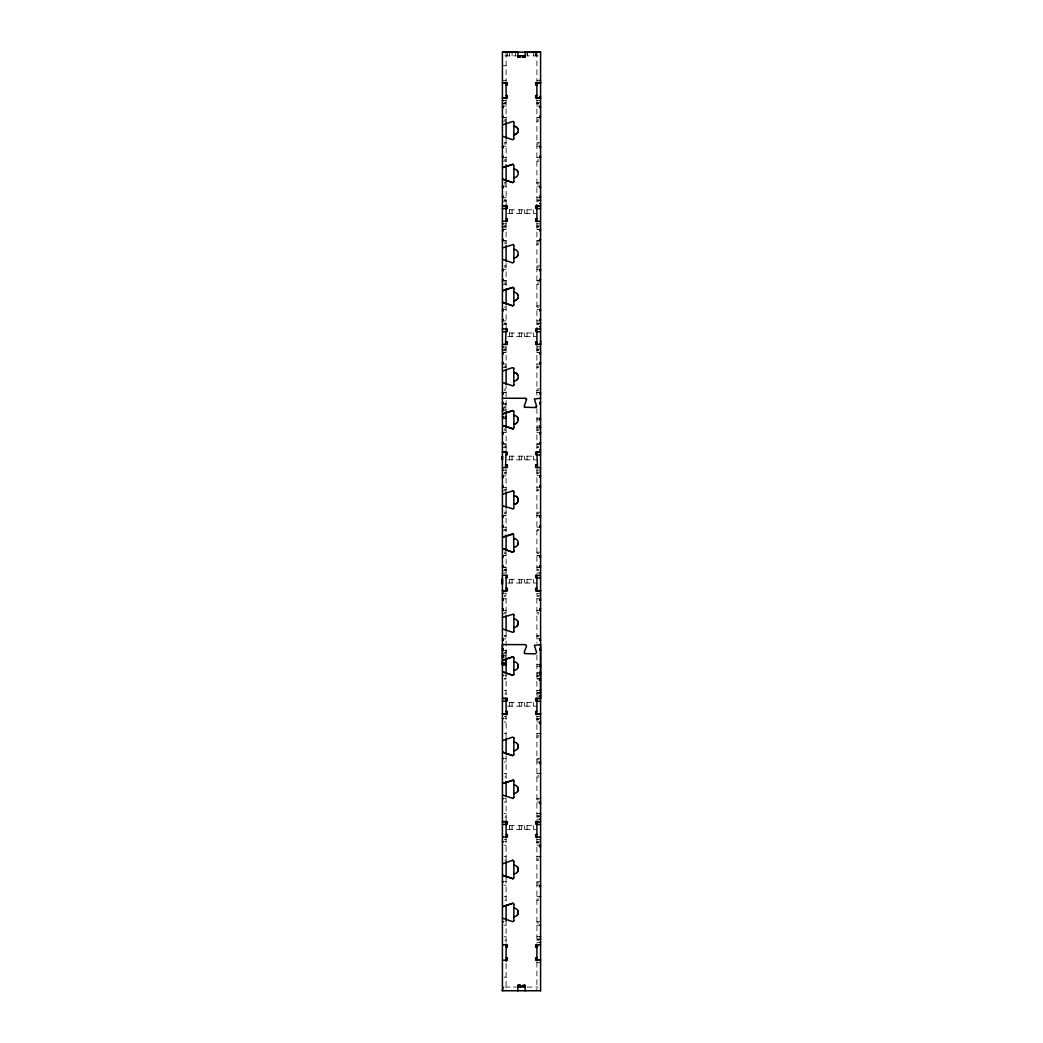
<?xml version="1.0" encoding="UTF-8"?>
<svg xmlns="http://www.w3.org/2000/svg" width="1043" height="1043" viewBox="0 0 1043 1043"><rect width="100%" height="100%" fill="white"/><g stroke="black" fill="none" stroke-linecap="round" stroke-linejoin="round"><path stroke-width="0.75" stroke-dasharray="5 3.75" d="M502.413 656.921L506.103 656.921L506.103 650.324M506.103 655.617L502.413 655.33M504.877 55.879L516.363 55.879M538.123 55.879L527.028 55.879L527.028 52.189M502.413 65.722L506.103 65.722M502.413 80.324L506.103 80.324M536.897 80.298L540.587 80.324M502.413 100.65L506.103 100.65M536.897 100.65L540.587 100.65M504.251 102.67L506.103 102.67M536.897 102.67L540.587 102.67M504.251 103.596L505.177 103.596M536.897 103.596L538.749 103.596M504.251 103.909L505.49 103.909M536.897 103.909L538.749 103.909M502.413 106.138L506.103 106.19M536.897 106.19L538.749 106.138M536.897 117.624L538.749 117.624M537.51 117.676L540.587 117.676M504.251 119.919L506.103 119.919M537.51 119.919L538.749 119.919M502.413 121.144L506.103 121.144M536.897 121.144L538.749 121.144M504.251 142.682L506.103 142.682M536.897 142.682L540.587 142.682M504.251 143.908L505.49 143.908M536.897 143.908L538.749 143.908M502.413 146.15L506.103 146.203M536.897 146.15L538.749 146.15M504.251 157.636L506.103 157.689M536.897 157.636L540.587 157.689M504.251 159.931L506.103 159.931M537.51 159.931L538.749 159.931M502.413 161.157L506.103 161.157M536.897 161.157L538.749 161.157M504.251 182.694L506.103 182.694M536.897 182.694L540.587 182.694M504.251 183.92L505.49 183.92M536.897 183.92L538.749 183.92M502.413 186.162L506.103 186.215M536.897 186.215L538.749 186.162M504.251 197.701L506.103 197.701M536.897 197.648L540.587 197.701M504.251 199.93L506.103 199.93M537.51 199.93L538.749 199.93M504.251 200.243L506.103 200.243M537.823 200.243L538.749 200.243M502.413 201.169L506.103 201.169M536.897 201.169L538.749 201.169M509.349 209.812L533.651 209.812M507.719 213.502L536.897 213.502M502.413 223.789L506.103 223.815M536.897 223.815L540.587 223.815M504.251 225.849L506.103 225.849M536.897 225.849L540.587 225.849M504.251 226.761L505.177 226.761M536.897 226.761L538.749 226.761M504.251 227.074L505.49 227.074M536.897 227.074L538.749 227.074M502.413 229.317L505.49 229.317M504.251 229.369L506.103 229.369M536.897 240.803L538.749 240.803M537.51 240.855L540.587 240.855M504.251 243.084L506.103 243.084M537.51 243.084L538.749 243.084M536.897 244.323L538.749 244.323M504.251 265.848L506.103 265.848M536.897 265.848L540.587 265.848M504.251 267.086L505.49 267.086M536.897 267.086L538.749 267.086M502.413 269.329L506.103 269.381M536.897 269.329L538.749 269.329M536.897 280.815L538.749 280.815M537.51 280.867L540.587 280.867M504.251 283.096L506.103 283.096M537.51 283.096L538.749 283.096M502.413 284.335L506.103 284.335M536.897 284.335L538.749 284.335M536.897 305.86L540.587 305.86M504.251 307.098L505.49 307.098M536.897 307.098L538.749 307.098M502.413 309.328L506.103 309.38M536.897 309.328L538.749 309.328M504.251 320.866L506.103 320.866M536.897 320.814L540.587 320.866M504.251 323.108L506.103 323.108M537.51 323.108L538.749 323.108M504.251 323.421L506.103 323.421M537.823 323.421L538.749 323.421M502.413 324.334L506.103 324.334M536.897 324.334L538.749 324.334M509.349 332.978L533.651 332.978M507.719 336.68L536.897 336.68M536.897 346.863L540.587 346.863M502.413 346.967L506.103 346.993M504.251 349.014L506.103 349.014M536.897 349.014L540.587 349.014M504.251 349.94L505.177 349.94M536.897 349.94L538.749 349.94M504.251 350.252L505.49 350.252M536.897 350.252L538.749 350.252M502.413 352.482L505.49 352.482M504.251 352.534L506.103 352.534M504.251 363.968L506.103 364.02M536.897 363.968L540.587 364.02M504.251 366.262L506.103 366.262M537.51 366.262L538.749 366.262M502.413 367.488L506.103 367.488M536.897 367.488L538.749 367.488M504.251 389.026L506.103 389.026M536.897 389.026L540.587 389.026M504.251 390.265L505.49 390.265M536.897 390.265L538.749 390.265M502.413 392.494L505.49 392.494M536.897 392.494L538.749 392.494M504.251 392.546L506.103 392.546M536.897 392.546L538.749 392.546M504.251 406.275L506.103 406.275M502.413 407.5L506.103 407.5M502.413 408.986L506.103 408.986M502.413 410.577L506.103 410.577L506.103 385.819M536.897 418.269L540.587 418.269M536.897 419.86L540.587 419.86M536.897 425.974L540.587 425.974M536.897 427.552L540.587 427.552M504.251 429.038L506.103 429.038L506.103 450.068M536.897 429.038L540.587 429.038M504.251 430.264L505.49 430.264M536.897 430.264L538.749 430.264M502.413 432.506L506.103 432.558M536.897 432.506L538.749 432.506M504.251 443.992L506.103 443.992M536.897 443.992L538.749 443.992M504.251 444.044L506.103 444.044M537.51 444.044L540.587 444.044M504.251 446.287L506.103 446.287M537.51 446.287L538.749 446.287M502.413 447.512L506.103 447.512M536.897 447.512L538.749 447.512M509.349 456.156L533.651 456.156M507.719 459.846L536.897 459.846M502.413 470.145L506.103 470.158M536.897 470.158L540.587 470.158M536.897 472.192L540.587 472.192M504.251 472.362L506.103 472.362M536.897 473.418L538.749 473.418M504.251 473.587L505.49 473.587M536.897 475.66L538.749 475.66M502.413 475.83L506.103 475.882M536.897 487.146L540.587 487.198M504.251 487.316L506.103 487.368M504.251 489.61L506.103 489.61M537.51 489.428L538.749 489.428M536.897 490.666L538.749 490.666M502.413 490.836L506.103 490.836M504.251 512.204L506.103 512.204M536.897 512.204L540.587 512.204M504.251 513.43L505.49 513.43M536.897 513.43L538.749 513.43M502.413 515.672L505.49 515.672M536.897 515.672L538.749 515.672M504.251 515.724L506.103 515.724M536.897 515.724L538.749 515.724M504.251 527.158L506.103 527.21M536.897 527.158L540.587 527.21M504.251 529.44L506.103 529.44M537.51 529.44L538.749 529.44M502.413 530.678L506.103 530.678M536.897 530.678L538.749 530.678M504.251 552.203L506.103 552.203L506.103 573.976M536.897 552.203L540.587 552.203M504.251 553.442L505.49 553.442M536.897 553.442L538.749 553.442M502.413 555.684L505.49 555.684M504.251 555.736L506.103 555.736M504.251 567.17L506.103 567.17M536.897 567.17L538.749 567.17M504.251 567.223L506.103 567.223M537.51 567.209L540.587 567.209M504.251 569.452L506.103 569.452M537.51 569.452L538.749 569.452M504.251 569.765L506.103 569.765M502.413 570.69L506.103 570.69M536.897 570.69L538.749 570.69M502.413 573.011L506.103 573.011M536.897 572.985L540.587 573.011M509.349 579.321L533.651 579.321M507.719 583.024L536.897 583.024M502.413 593.245L506.103 593.271L506.103 614.314M540.587 593.337L536.897 593.337L536.897 643.01M504.251 595.357L506.103 595.357M536.897 595.357L540.587 595.357M504.251 596.596L505.49 596.596M536.897 596.596L538.749 596.596M502.413 598.825L506.103 598.878M536.897 598.878L538.749 598.825M504.251 610.311L506.103 610.364M536.897 610.311L540.587 610.364M504.251 612.606L506.103 612.606M537.51 612.606L538.749 612.606M502.413 613.832L506.103 613.832M536.897 613.832L538.749 613.832M504.251 635.37L506.103 635.37M536.897 635.37L540.587 635.37M504.251 636.608L505.49 636.608M536.897 636.608L538.749 636.608M502.413 638.837L506.103 638.89M536.897 638.837L538.749 638.837M504.251 650.324L506.103 650.376M504.251 652.618L506.103 652.618M502.413 653.844L506.103 653.844M536.897 664.613L540.587 664.613M536.897 666.203L540.587 666.203M536.897 672.318L540.587 672.318M536.897 673.895L540.587 673.895M504.877 675.382L506.103 675.382M536.897 675.382L540.587 675.382M536.897 676.607L538.749 676.607M504.251 690.336L506.103 690.336M536.897 690.336L540.587 690.388M537.51 692.63L538.749 692.63M537.823 692.93L538.749 692.93M504.877 693.856L506.103 693.856M536.897 693.856L538.749 693.856M536.897 696.059L540.587 696.059M509.349 702.5L533.651 702.5M507.719 706.189L536.897 706.189M504.251 716.358L506.103 716.358M536.897 716.385L540.587 716.385M504.877 718.536L506.103 718.536M536.897 718.536L540.587 718.536M536.897 719.461L538.749 719.461M536.897 719.761L538.749 719.761M504.251 722.004L506.103 722.004M536.897 722.056L538.749 722.004M504.251 733.542L506.103 733.49M536.897 733.49L540.587 733.542M537.51 735.771L538.749 735.771M536.897 737.01L538.749 737.01M504.877 758.548L506.103 758.548M536.897 758.548L540.587 758.548M536.897 759.773L538.749 759.773M504.251 762.016L506.103 762.016M536.897 762.016L538.749 762.016M504.251 773.502L506.103 773.502M536.897 773.502L540.587 773.554M537.51 775.783L538.749 775.783M504.877 777.022L506.103 777.022M536.897 777.022L538.749 777.022M504.877 798.547L506.103 798.547L506.103 820.32M536.897 798.56L540.587 798.56M536.897 799.785L538.749 799.785M504.251 802.028L506.103 802.028M536.897 802.028L538.749 802.028M504.251 813.514L506.103 813.514M536.897 813.514L540.587 813.566M537.51 815.795L538.749 815.795M537.823 816.108L538.749 816.108M504.877 817.034L506.103 817.034M536.897 817.034L538.749 817.034M536.897 819.211L540.587 819.237M509.349 825.678L533.651 825.678M507.719 829.368L536.897 829.368M504.251 839.55L506.103 839.55M536.897 839.55L540.587 839.55M504.877 841.701L506.103 841.701M536.897 841.701L540.587 841.701M536.897 842.627L538.749 842.627M536.897 842.94L538.749 842.94M504.251 845.221L506.103 845.221M536.897 845.221L538.749 845.169M504.251 856.655L506.103 856.655M536.897 856.655L540.587 856.707M537.51 858.95L538.749 858.95M504.877 860.175L506.103 860.175M536.897 860.175L538.749 860.175M504.877 881.713L506.103 881.713M536.897 881.713L540.587 881.713M536.897 882.952L538.749 882.952M504.251 885.181L506.103 885.233M536.897 885.233L538.749 885.181M504.251 896.667L506.103 896.667M536.897 896.667L540.587 896.719M537.51 898.962L538.749 898.962M504.877 900.187L506.103 900.187M536.897 900.187L538.749 900.187M536.897 921.725L540.587 921.725M536.897 922.964L538.749 922.964M504.251 925.193L506.103 925.245M536.897 925.245L538.749 925.193M504.251 936.731L506.103 936.679M536.897 936.679L540.587 936.731M537.51 938.974L538.749 938.974M537.823 939.274L538.749 939.274M504.877 940.199L506.103 940.199M536.897 940.199L538.749 940.199M536.897 942.39L540.587 942.403M536.897 962.728L540.587 962.728M504.251 977.161L506.103 977.161M504.877 987.056L516.363 987.056M527.028 987.056L538.123 987.056M536.897 52.189L536.897 80.689M536.897 100.115L536.897 203.724M536.897 223.202L536.897 326.642M536.897 346.459L536.897 396.666M536.897 408.569L536.897 450.068M536.897 468.933L536.897 573.976M536.897 655.082L536.897 696.424M536.897 715.772L536.897 820.32M536.897 838.324L536.897 942.768M536.897 962.194L536.897 990.785M536.076 52.189L536.076 55.879M535.659 52.189L535.659 55.879M533.612 52.189L533.612 55.879M533.612 209.812L533.612 213.502M533.612 332.978L533.612 336.68M533.612 456.156L533.612 459.846M533.612 579.321L533.612 583.024M533.612 702.5L533.612 706.189M533.612 825.678L533.612 829.368M527.549 52.189L527.549 55.879M527.028 209.812L527.028 213.502M527.028 332.978L527.028 336.68M527.028 456.156L527.028 459.846M527.028 579.321L527.028 583.024M527.028 702.5L527.028 706.189M527.028 825.678L527.028 829.368M524.564 209.812L524.564 213.502M524.564 332.978L524.564 336.68M524.564 456.156L524.564 459.846M524.564 579.321L524.564 583.024M524.564 702.5L524.564 706.189M524.564 825.678L524.564 829.368M521.709 209.812L521.709 213.502M521.709 332.978L521.709 336.68M521.709 456.156L521.709 459.846M521.709 579.321L521.709 583.024M521.709 702.5L521.709 706.189M521.709 825.678L521.709 829.368M519.245 209.812L519.245 213.502M519.245 332.978L519.245 336.68M519.245 456.156L519.245 459.846M519.245 579.321L519.245 583.024M519.245 702.5L519.245 706.189M519.245 825.678L519.245 829.368M515.438 52.189L515.438 55.879M512.061 52.189L512.061 55.879M512.061 209.812L512.061 213.502M512.061 332.978L512.061 336.68M512.061 456.156L512.061 459.846M512.061 579.321L512.061 583.024M512.061 702.5L512.061 706.189M512.061 825.678L512.061 829.368M509.597 52.189L509.597 55.879M509.597 209.812L509.597 213.502M509.597 332.978L509.597 336.68M509.597 456.156L509.597 459.846M509.597 579.321L509.597 583.024M509.597 702.5L509.597 706.189M509.597 825.678L509.597 829.368M507.341 52.189L507.341 55.879M506.103 52.189L506.103 80.937M506.103 100.115L506.103 121.51M506.103 139.188L506.103 164.911M506.103 182.577L506.103 203.724M506.103 223.202L506.103 243.971M506.103 263.019L506.103 287.164M506.103 305.755L506.103 326.642M506.103 346.459L506.103 368.01M506.103 469.546L506.103 490.471M506.103 509.401L506.103 533.508M506.103 632.149L506.103 656.921M506.103 672.435L506.103 696.424M506.103 714.533L506.103 737.245M506.103 755.719L506.103 779.851M506.103 837.698L506.103 860.423M506.103 878.102L506.103 903.812M506.103 919.887L506.103 942.768M506.103 963.628L506.103 990.746M506.103 117.624L504.251 117.624L506.103 117.676M538.749 229.317L536.897 229.317L538.749 229.369M506.103 240.803L504.251 240.803L506.103 240.855M506.103 280.815L504.251 280.815L506.103 280.867M538.749 352.482L536.897 352.482L538.749 352.534M506.103 403.98L504.251 403.98L506.103 404.032M538.749 555.684L536.897 555.684L538.749 555.723M506.103 678.85L504.251 678.85L506.103 678.902M538.749 678.85L536.897 678.85L538.749 678.902"/><path stroke-width="1.5" d="M502.413 663.309L502.413 664.587L506.103 664.587L502.413 664.613L502.413 644.587L525.62 644.626L526.572 645.891L524.264 652.292L524.642 653.583L535.398 653.87L536.624 652.566L534.368 645.33L540.587 644.587L540.587 698.497L535.659 698.497L535.659 700.961L536.897 700.896M502.413 579.321L502.413 584.249L502.413 578.096M506.103 664.482L506.103 658.263M539.857 344.32L540.587 344.32L540.587 340.5M540.587 398.243L534.368 398.987L536.624 406.222L535.398 407.526L524.642 407.239L524.264 405.949L526.572 399.56L525.62 398.283L502.413 398.243M536.624 406.222L535.946 407.396M513.899 427.695L513.13 428.895M513.886 508.267L513.886 491.748M513.899 550.86L513.704 551.604M513.886 631.445L513.886 614.927M513.886 674.326L513.886 657.794M513.886 797.491L513.886 780.972M513.886 877.789L513.899 861.492M513.886 181.638L513.886 165.12M513.899 384.815L513.704 385.545M513.821 138.993L513.899 122.461M513.547 182.277L513.886 181.573M513.821 305.038L513.899 288.507M513.886 631.38L513.547 632.084M513.886 674.26L513.547 674.964M513.821 754.845L513.899 738.314M512.895 798.482L513.886 797.426M513.821 920.891L513.899 904.372M513.821 262.093L512.674 262.94L502.583 259.368M513.821 304.973L512.674 305.821L502.491 302.301M513.821 877.945L513.13 878.701M502.765 136.294L512.674 139.762L513.821 138.928M513.821 754.78L512.674 755.627L502.674 752.133M513.821 920.826L512.674 921.673L502.491 918.153M513.821 551.317L512.674 552.164L502.674 548.67M517.849 132.226L517.08 133.413M517.849 255.405L517.08 256.591M517.849 298.272L517.08 299.471M517.849 378.57L517.08 379.756M516.298 134.052L513.899 134.769A4.315 4.315 0 0 0 518.215 130.492A4.315 4.315 0 0 0 513.899 126.177L516.298 126.881M516.298 300.097L513.899 300.827A4.315 4.315 0 0 0 518.215 296.538A4.315 4.315 0 0 0 513.899 292.236M513.352 428.725L502.583 425.414M513.352 509.01L502.491 505.764M502.765 124.756L513.13 121.379M502.491 167.623L513.352 164.377M512.674 164.168L502.765 167.571M502.491 290.788L512.674 287.281L513.704 287.894M502.765 290.788L513.13 287.425M513.13 410.603L502.491 414.032M512.674 410.512L502.674 413.941M502.491 494.265L512.895 490.823M502.674 537.171L513.547 534.042L513.899 550.926M502.765 537.132L512.895 533.703M513.352 614.184L502.491 617.43M502.674 660.284L512.895 656.881M502.583 783.541L513.352 780.229M513.899 861.557L512.674 860.253L502.583 863.826M502.674 906.693L513.13 903.29M502.765 906.654L512.674 903.199M513.13 385.962L502.674 382.546M513.13 878.636L502.583 875.22M502.583 247.973L513.13 244.544M502.674 740.582L512.674 737.088L513.704 737.701M502.491 371.086L512.674 367.566L513.821 368.414M502.491 628.929L512.895 632.371M502.491 794.988L512.895 798.416M502.491 179.122L512.895 182.564M502.491 671.809L512.895 675.251M502.413 52.254L517.902 52.254M525.085 52.254L540.587 52.254M517.902 55.879L525.098 55.879M517.902 52.189L517.902 57.039L520.366 56.974L520.366 55.748M522.634 55.748L522.634 57.039L525.085 56.974L525.098 52.189M517.902 57.039L520.366 57.039M522.634 57.039L525.085 57.039M539.674 80.298L540.587 80.324M540.587 82.58L535.659 82.645L535.659 85.109L536.897 85.044M506.103 82.788L502.413 82.697L507.328 82.645L507.328 85.109L506.103 85.109M536.897 82.697L540.587 82.788M502.413 83.153L506.103 83.153M536.897 83.153L540.587 83.153M506.103 95.578L507.328 95.513L507.328 98.042L502.413 97.977M536.897 95.513L535.659 95.578L535.659 98.042L540.587 97.977M539.674 96.621L540.587 96.621M502.413 98.185L506.103 98.185M536.897 98.185L540.587 98.185M502.413 100.65L503.326 100.623M502.413 103.596L503.326 103.596M502.413 106.19L503.326 106.19M539.674 106.19L540.587 106.19M502.413 107.598L503.326 107.598M539.674 107.598L540.587 107.598M502.413 116.216L503.326 116.216M539.674 116.216L540.587 116.216M502.413 117.624L503.326 117.624M539.674 117.624L539.974 117.676M502.413 146.203L503.326 146.203M539.674 146.203L540.587 146.203M502.413 147.611L503.326 147.611M539.674 147.611L540.587 147.611M502.413 156.228L503.326 156.228M539.674 156.228L540.587 156.228M502.413 157.636L503.326 157.636M539.674 157.636L540.587 157.689M502.413 186.162L503.326 186.215M539.674 186.215L540.587 186.215M502.413 187.623L503.326 187.623M539.674 187.623L540.587 187.623M502.413 196.24L503.326 196.24M539.674 196.24L540.587 196.24M502.413 197.648L503.326 197.648M539.674 197.648L540.587 197.701M539.674 200.243L540.587 200.243M539.674 203.476L540.587 203.502M502.413 205.745L507.328 205.81L507.328 208.274L506.103 208.274L507.328 208.209M540.587 205.745L535.659 205.81L535.659 208.274L536.897 208.274L535.659 208.209M502.413 205.953L506.103 205.953M536.897 205.953L540.587 205.953M502.413 208.574L506.103 208.574M536.897 208.574L540.587 208.574M506.103 218.743L507.328 218.678L507.328 221.207L502.413 221.142M536.897 218.743L535.659 218.678L535.659 221.207L539.974 221.351M502.413 223.815L503.326 223.789M502.413 226.761L503.326 226.761M503.026 229.317L503.326 229.369M539.674 229.369L540.587 229.369M502.413 230.777L503.326 230.777M539.674 230.777L540.587 230.777M502.413 239.395L503.326 239.395M539.674 239.395L540.587 239.395M502.413 240.803L503.326 240.803M539.674 240.803L539.974 240.855M502.413 269.381L503.326 269.381M539.674 269.381L540.587 269.381M502.413 270.776L503.326 270.776M539.674 270.776L540.587 270.776M502.413 279.407L503.326 279.407M539.674 279.407L540.587 279.407M502.413 280.815L503.326 280.815M539.674 280.815L539.974 280.867M502.413 309.38L503.326 309.38M539.674 309.38L540.587 309.38M502.413 310.788L503.326 310.788M539.674 310.788L540.587 310.788M502.413 319.419L503.326 319.419M539.674 319.419L540.587 319.419M502.413 320.814L503.326 320.814M539.674 320.814L540.587 320.866M539.674 323.421L540.587 323.421M539.674 326.642L539.974 326.668M502.413 328.988L507.328 328.923L507.328 331.452M540.587 329.04L535.659 328.923L535.659 331.452M506.103 331.452L507.328 331.387M535.659 331.387L536.897 331.452M502.413 331.752L506.103 331.752M536.897 331.752L540.587 331.752M507.328 341.856L506.103 341.856L507.328 341.921L507.328 344.386L502.413 344.386M535.659 341.856L536.897 341.856L535.659 341.921L535.659 344.386L540.587 344.399M505.49 344.529L506.103 327.906M502.413 346.967L503.326 346.967M502.413 349.94L503.326 349.94M503.026 352.482L503.326 352.534M539.674 352.534L540.587 352.534M502.413 353.942L503.326 353.942M539.674 353.942L540.587 353.942M502.413 362.56L503.326 362.56M539.674 362.56L540.587 362.56M502.413 363.968L503.326 363.968M539.674 363.968L540.587 364.02M502.413 392.546L503.326 392.546M539.674 392.546L540.587 392.546M502.413 393.954L503.326 393.954M539.674 393.954L540.587 393.954M502.413 402.572L503.326 402.572M539.674 402.572L540.587 402.572M502.413 403.98L503.326 403.98M539.674 403.98L539.974 404.032M502.413 408.986L503.326 408.986M502.413 410.577L503.326 410.577M502.413 416.679L503.326 416.679M505.177 416.679L506.103 416.679M502.413 418.269L506.103 418.269M539.674 418.269L540.587 418.269M539.674 419.86L540.587 419.86M539.674 425.974L540.587 425.974M539.674 427.552L540.587 427.552M502.413 432.506L503.326 432.558M539.674 432.558L540.587 432.558M502.413 433.966L503.326 433.966M539.674 433.966L540.587 433.966M502.413 442.584L503.326 442.584M539.674 442.584L540.587 442.584M502.413 443.992L503.326 443.992M539.674 443.992L540.587 443.992M539.674 449.82L540.587 449.846M502.413 452.088L507.328 452.154L507.328 454.618M502.413 452.31L506.103 452.31M536.897 452.31L540.587 452.31L535.659 452.088L535.659 454.618L536.897 454.552M506.103 454.618L507.328 454.552M536.897 454.917L540.587 454.917M506.103 465.022L507.328 465.022L507.328 467.551L502.413 467.551M536.897 465.022L535.659 465.022L535.659 467.551L540.587 467.616M506.103 465.087L507.328 465.087M535.659 465.087L536.897 465.087M505.49 467.694L506.103 451.071M537.51 467.694L536.897 451.684M502.413 470.158L503.326 470.145M539.674 475.712L540.587 475.712M502.413 475.882L503.326 475.882M539.674 477.12L540.587 477.12M502.413 477.29L503.326 477.29M502.413 485.908L503.326 485.908M539.674 485.738L540.587 485.738M539.674 487.146L540.587 487.198M502.413 487.316L503.326 487.316M502.413 515.724L503.326 515.724M539.674 515.724L540.587 515.724M502.413 517.119L503.326 517.119M539.674 517.119L540.587 517.119M502.413 525.75L503.326 525.75M539.674 525.75L540.587 525.75M502.413 527.158L503.326 527.158M539.674 527.158L540.587 527.21M503.026 555.684L503.326 555.736M539.674 555.723L540.587 555.723M502.413 557.131L503.326 557.131M539.674 557.131L540.587 557.131M502.413 565.762L503.326 565.762M539.674 565.762L540.587 565.762M502.413 567.17L503.326 567.17M539.674 567.17L540.587 567.17M539.674 572.985L540.587 573.011M502.413 575.332L507.328 575.267L507.328 577.796L506.103 577.731M539.974 575.475L535.659 575.267L535.659 577.796L536.897 577.796M536.897 578.096L540.587 578.096M506.103 588.265L507.328 588.2L507.328 590.716L502.413 590.716M536.897 588.265L535.659 588.2L535.659 590.716L540.587 590.873M502.413 590.664L507.328 590.664M535.659 590.664L540.587 590.664M502.413 593.245L503.326 593.245M502.413 598.825L503.326 598.878M539.674 598.878L540.587 598.878M502.413 600.286L503.326 600.286M539.674 600.286L540.587 600.286M502.413 608.903L503.326 608.903M539.674 608.903L540.587 608.903M502.413 610.311L503.326 610.311M539.674 610.311L540.587 610.364M502.413 638.837L503.326 638.89M539.674 638.89L540.587 638.89M502.413 640.298L503.326 640.298M539.674 640.298L540.587 640.298M502.413 648.915L503.326 648.915M539.674 648.915L540.587 648.915M502.413 650.324L503.326 650.324M539.674 650.324L540.587 650.376M503.326 655.33L502.413 655.825M502.413 656.921L503.326 656.921M506.103 663.035L502.413 663.022M539.674 664.613L540.587 664.613M539.674 666.203L540.587 666.203M539.674 672.318L540.587 672.318M539.674 673.895L540.587 673.895M502.413 675.382L503.639 675.382M539.674 678.902L540.587 678.902M539.361 680.31L540.587 680.31M539.674 690.336L540.587 690.388M539.674 692.93L540.587 692.93M539.674 696.046L540.587 696.059M507.328 698.432L502.413 698.432L507.328 698.497L507.328 700.961L506.103 700.896M535.659 698.432L540.587 698.445M502.413 701.274L506.103 701.274M536.897 701.274L540.587 701.274M506.103 711.43L507.328 711.365L507.328 713.894L502.413 713.894M536.897 711.43L535.659 711.365L535.659 713.894L540.587 713.92M502.413 713.829L507.328 713.829M535.659 713.829L540.587 713.829M502.413 718.536L503.639 718.536M539.674 722.056L540.587 722.056M539.361 723.464L540.587 723.464M539.674 733.49L540.587 733.542M502.413 758.548L503.639 758.548M539.674 762.068L540.587 762.068M539.361 763.476L540.587 763.476M539.674 773.502L540.587 773.554M502.413 798.547L503.639 798.547M539.674 802.08L540.587 802.08M539.361 803.475L540.587 803.475M539.674 813.514L540.587 813.566M539.674 816.108L540.587 816.108M539.674 819.211L540.587 819.237M502.413 821.61L507.328 821.61L507.328 824.139L506.103 824.139M502.413 821.675L507.328 821.675M535.659 821.675L540.587 821.701L535.659 821.61L535.659 824.139L536.897 824.074M502.413 824.439L506.103 824.439M536.897 824.439L540.587 824.439M506.103 834.609L507.328 834.543L507.328 837.06L502.413 836.994M536.897 834.609L535.659 834.543L535.659 837.06L540.587 837.007M502.413 841.701L503.639 841.701M539.674 845.221L540.587 845.221M539.361 846.629L540.587 846.629M539.674 856.655L540.587 856.707M502.413 881.713L503.639 881.713M539.674 885.233L540.587 885.233M539.361 886.641L540.587 886.641M539.674 896.667L540.587 896.719M502.413 921.725L503.639 921.725M539.674 925.245L540.587 925.245M539.674 936.679L540.587 936.731M539.674 939.274L540.587 939.274M539.674 942.39L540.587 942.403M540.587 944.789L535.659 944.775L535.659 947.305L536.897 947.305M503.026 944.867L507.328 944.775L507.328 947.305L506.103 947.305M536.897 946.249L537.823 946.249M506.103 947.24L507.328 947.24M535.659 947.24L536.897 947.24M506.103 957.709L507.328 957.774L507.328 960.238L502.413 960.238M536.897 957.709L535.659 957.774L535.659 960.238L540.587 960.264M536.897 959.729L540.587 959.729M517.902 990.85L517.902 985.244L520.366 985.244L520.366 986.535M520.366 986.469L525.085 985.244L525.085 990.85M517.902 985.309L520.366 985.309M522.634 985.309L525.085 985.309M503.026 987.056L502.413 990.746L540.587 990.746M517.902 987.056L525.098 987.056M512.674 860.319L513.352 860.527M514.747 538.631L513.899 538.553A4.315 4.315 0 0 1 518.215 542.895A4.289 4.289 0 0 1 517.484 545.254M502.583 179.07L512.674 182.629M502.583 302.248L512.674 305.808M513.13 780.112L502.765 783.436M502.765 425.518L512.674 428.973M502.765 548.631L512.674 552.151M512.674 675.316L502.765 671.861M502.765 752.159L512.674 755.614M502.765 875.325L512.674 878.727M525.15 407.5L524.446 407.031M513.13 410.538L513.821 411.294M513.13 244.479L513.821 245.235M516.298 373.225L513.899 372.494A4.302 4.302 0 0 1 515.959 373.042A4.315 4.315 0 0 1 513.899 381.151M525.894 398.374L526.546 399.26M513.352 490.94L513.886 491.814M516.298 496.39L517.484 497.589A4.289 4.289 0 0 1 517.484 502.374A4.302 4.302 0 0 1 513.899 504.291M513.547 657.155L513.886 657.859M513.547 780.32L513.886 781.038M513.547 614.275L513.886 614.979M517.08 127.572L517.849 128.758M517.08 170.452L517.849 171.639M517.08 293.631L517.849 294.817M517.08 373.916L517.849 375.102M513.704 121.783L513.899 122.526M513.704 287.842L513.899 288.572M513.704 368.127L513.899 384.88M513.704 737.649L513.899 738.379M513.704 903.694L513.899 904.437M506.103 663.309L506.103 664.587M540.587 990.85L540.587 52.15L502.413 52.189L502.413 990.85M536.897 82.175L536.897 98.798M536.897 204.728L536.897 221.859M536.897 327.906L536.897 345.024M536.897 575.228L536.897 590.833M536.897 698.393L536.897 713.999M536.897 821.076L536.897 837.164M536.897 944.189L536.897 960.877M513.899 245.626L513.899 261.702M513.899 411.685L513.899 427.76M512.674 656.803L502.765 660.258M506.103 82.175L506.103 98.798M506.103 122.383L506.103 138.263M506.103 164.911L506.103 181.456M506.103 204.728L506.103 221.859M506.103 245.561L506.103 261.441M506.103 288.742L506.103 304.621M506.103 369.639L506.103 384.606M506.103 411.724L506.103 427.799M506.103 492.048L506.103 507.824M506.103 535.098L506.103 550.965M506.103 575.228L506.103 590.82M506.103 615.931L506.103 630.95M506.103 658.068L506.103 672.552M506.103 698.393L506.103 713.999M506.103 738.248L506.103 754.128M506.103 781.442L506.103 796.709M506.103 821.076L506.103 837.164M506.103 861.427L506.103 877.293M506.103 905.246L506.103 920.956M506.103 944.189L506.103 961.49M513.899 249.355A4.315 4.315 0 0 1 518.215 253.671A4.315 4.315 0 0 1 513.899 257.986M513.899 169.057A4.315 4.315 0 0 1 518.215 173.373A4.315 4.315 0 0 1 513.899 177.688M513.899 618.877A4.315 4.315 0 0 1 517.08 626.1M513.912 627.495A4.315 4.315 0 0 0 516.298 626.765L517.484 625.539A4.289 4.289 0 0 0 517.484 620.768M518.215 542.895A4.315 4.315 0 0 1 513.899 547.197M513.912 495.699A4.315 4.315 0 0 1 518.215 500.014A4.315 4.315 0 0 1 513.912 504.317M513.899 415.414A4.315 4.315 0 0 1 518.215 419.716A4.315 4.315 0 0 1 513.899 424.032A4.302 4.302 0 0 0 516.546 423.119M517.471 417.343A4.302 4.302 0 0 1 518.202 419.742M513.899 908.088A4.315 4.315 0 0 1 518.215 912.403A4.315 4.315 0 0 1 513.899 916.719M513.899 865.208A4.315 4.315 0 0 1 518.215 869.523A4.315 4.315 0 0 1 513.899 873.838M513.899 784.923A4.315 4.315 0 0 1 518.215 789.225A4.315 4.315 0 0 1 513.899 793.54M513.899 742.042A4.315 4.315 0 0 1 518.215 746.358A4.315 4.315 0 0 1 513.899 750.673M513.899 661.744A4.315 4.315 0 0 1 518.215 666.06A4.315 4.315 0 0 1 513.899 670.375M517.889 910.735A4.289 4.289 0 0 1 517.484 914.763M517.484 867.111A4.289 4.289 0 0 1 517.484 871.883M517.484 786.813A4.289 4.289 0 0 1 517.484 791.598M517.484 743.946A4.289 4.289 0 0 1 517.484 748.718M517.889 664.391A4.289 4.289 0 0 1 517.484 668.42M502.413 456.156L502.413 459.846L502.413 456.156"/></g></svg>
